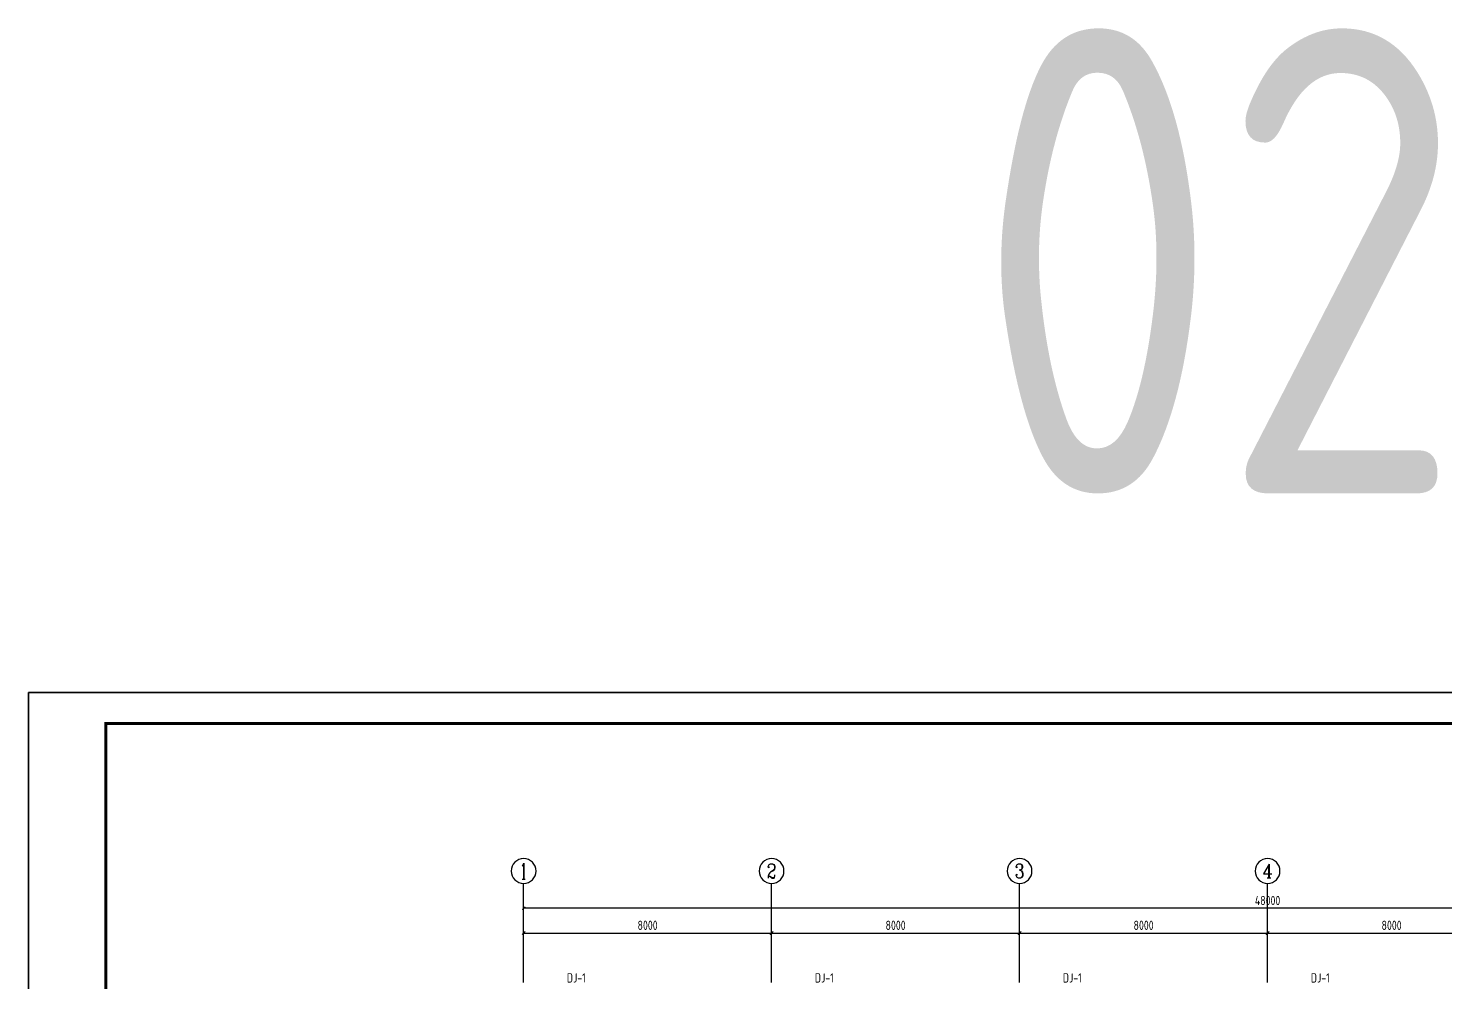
# Model space of a CAD drawing. Header units: millimetres. Extents: x 866561 to 876967, y 40200 to 44891.
# Drawn here: x 867507.5 to 867964.7, y 40701.8 to 41009.6 of the extents above; entities that cross this region are included whole.
import ezdxf
from ezdxf.enums import TextEntityAlignment as Align

# ---------------------------------------------------------------- set-up
doc = ezdxf.new("R2010")
doc.units = ezdxf.units.MM
doc.header["$LTSCALE"] = 1000
doc.header["$MEASUREMENT"] = 0
for name, color, linetype in [('AXIS', 3, 'Continuous'), ('AXIS_TEXT', 7, 'Continuous'), ('DIM', 7, 'Continuous'), ('柱集中标注', 2, 'Continuous'), ('梁集中标注', 2, 'Continuous')]:
    doc.layers.add(name, color=color, linetype=linetype)
doc.styles.add('_TCH_AXIS', font='COMPLEX', dxfattribs={"bigfont": 'GBCBIG'})
doc.styles.add('COMPLEX', font='COMPLEX')
doc.styles.add('GBHZ', font='gbenor.shx', dxfattribs={"width": 0.9, "bigfont": 'gbcbig.shx'})
doc.dimstyles.new('Y100', dxfattribs={"dimscale": 0, "dimtxt": 3, "dimasz": 0.01, "dimexe": 1.2, "dimexo": 2, "dimgap": 1, "dimtad": 1, "dimdec": 0, "dimlfac": 100, "dimzin": 0, "dimdsep": 46, "dimtxsty": 'GBHZ', "dimblk": 'DX', "dimcen": 0.09, "dimdle": 1, "dimclrd": 7, "dimclre": 7, "dimclrt": 7, "dimadec": 0, "dimazin": 0, "dimtfac": 1, "dimtdec": 0, "dimtix": 1, "dimtmove": 2, "dimatfit": 3, "dimldrblk": 'DX', "dimfxl": 0, "dimtolj": 1, "dimtzin": 0, "dimarcsym": 0})

# ---------------------------------------------------------------- blocks, each defined once
blk = doc.blocks.new('_AXISO')
blk.add_circle((0, 0), 0.5)
at = {"layer": 'AXIS_TEXT', "style": 'COMPLEX', "width": 1.041667}
blk.add_attdef('A', text='', height=0.56, dxfattribs=at).set_placement((-0.25, -0.28), (0.25, -0.28), align=Align.FIT)
blk = doc.blocks.new('DX')
at = {"color": 0, "linetype": 'ByBlock', "const_width": 40}
blk.add_lwpolyline([(-54, -51), (46, 49)], dxfattribs=at)
blk = doc.blocks.new('*D196')
at = {"layer": 'Defpoints', "color": 0, "transparency": 16777216}
for p in [(867747.25, 40717.75), (867667.25, 40701.75), (867747.25, 40701.75)]:
    blk.add_point(p, dxfattribs=at)
at = {"layer": 'dim', "color": 7, "lineweight": -2, "transparency": 16777216}
for p, q in [((867667.25, 40703.75), (867667.25, 40718.95)), ((867747.25, 40703.75), (867747.25, 40718.95)), ((867667.26, 40717.75), (867747.24, 40717.75))]:
    blk.add_line(p, q, dxfattribs=at)
at = {"layer": 'dim', "color": 7, "lineweight": -2, "transparency": 16777216, "xscale": 0.01, "yscale": 0.01, "zscale": 0.01, "rotation": 180}
blk.add_blockref('DX', (867667.25, 40717.75), dxfattribs=at)
at = {"layer": 'dim', "color": 7, "lineweight": -2, "transparency": 16777216, "xscale": 0.01, "yscale": 0.01, "zscale": 0.01}
blk.add_blockref('DX', (867747.25, 40717.75), dxfattribs=at)
at = {"layer": 'dim', "color": 7, "transparency": 16777216, "insert": (867707.25, 40720.25), "char_height": 3, "attachment_point": 5, "style": 'GBHZ'}
blk.add_mtext('\\A1;8000', dxfattribs=at)
blk = doc.blocks.new('*D190')
at = {"layer": 'Defpoints', "color": 0, "transparency": 16777216}
for p in [(867827.25, 40717.75), (867747.25, 40701.75), (867827.25, 40701.75)]:
    blk.add_point(p, dxfattribs=at)
at = {"layer": 'dim', "color": 7, "lineweight": -2, "transparency": 16777216}
for p, q in [((867747.25, 40703.75), (867747.25, 40718.95)), ((867827.25, 40703.75), (867827.25, 40718.95)), ((867747.26, 40717.75), (867827.24, 40717.75))]:
    blk.add_line(p, q, dxfattribs=at)
at = {"layer": 'dim', "color": 7, "lineweight": -2, "transparency": 16777216, "xscale": 0.01, "yscale": 0.01, "zscale": 0.01, "rotation": 180}
blk.add_blockref('DX', (867747.25, 40717.75), dxfattribs=at)
at = {"layer": 'dim', "color": 7, "lineweight": -2, "transparency": 16777216, "xscale": 0.01, "yscale": 0.01, "zscale": 0.01}
blk.add_blockref('DX', (867827.25, 40717.75), dxfattribs=at)
at = {"layer": 'dim', "color": 7, "transparency": 16777216, "insert": (867787.25, 40720.25), "char_height": 3, "attachment_point": 5, "style": 'GBHZ'}
blk.add_mtext('\\A1;8000', dxfattribs=at)
blk = doc.blocks.new('*D191')
at = {"layer": 'Defpoints', "color": 0, "transparency": 16777216}
for p in [(867907.25, 40717.75), (867827.25, 40701.75), (867907.25, 40701.75)]:
    blk.add_point(p, dxfattribs=at)
at = {"layer": 'dim', "color": 7, "lineweight": -2, "transparency": 16777216}
for p, q in [((867827.25, 40703.75), (867827.25, 40718.95)), ((867907.25, 40703.75), (867907.25, 40718.95)), ((867827.26, 40717.75), (867907.24, 40717.75))]:
    blk.add_line(p, q, dxfattribs=at)
at = {"layer": 'dim', "color": 7, "lineweight": -2, "transparency": 16777216, "xscale": 0.01, "yscale": 0.01, "zscale": 0.01, "rotation": 180}
blk.add_blockref('DX', (867827.25, 40717.75), dxfattribs=at)
at = {"layer": 'dim', "color": 7, "lineweight": -2, "transparency": 16777216, "xscale": 0.01, "yscale": 0.01, "zscale": 0.01}
blk.add_blockref('DX', (867907.25, 40717.75), dxfattribs=at)
at = {"layer": 'dim', "color": 7, "transparency": 16777216, "insert": (867867.25, 40720.25), "char_height": 3, "attachment_point": 5, "style": 'GBHZ'}
blk.add_mtext('\\A1;8000', dxfattribs=at)
blk = doc.blocks.new('*D192')
at = {"layer": 'Defpoints', "color": 0, "transparency": 16777216}
for p in [(867987.25, 40717.75), (867907.25, 40701.75), (867987.25, 40701.75)]:
    blk.add_point(p, dxfattribs=at)
at = {"layer": 'dim', "color": 7, "lineweight": -2, "transparency": 16777216}
for p, q in [((867907.25, 40703.75), (867907.25, 40718.95)), ((867987.25, 40703.75), (867987.25, 40718.95)), ((867907.26, 40717.75), (867987.24, 40717.75))]:
    blk.add_line(p, q, dxfattribs=at)
at = {"layer": 'dim', "color": 7, "lineweight": -2, "transparency": 16777216, "xscale": 0.01, "yscale": 0.01, "zscale": 0.01, "rotation": 180}
blk.add_blockref('DX', (867907.25, 40717.75), dxfattribs=at)
at = {"layer": 'dim', "color": 7, "lineweight": -2, "transparency": 16777216, "xscale": 0.01, "yscale": 0.01, "zscale": 0.01}
blk.add_blockref('DX', (867987.25, 40717.75), dxfattribs=at)
at = {"layer": 'dim', "color": 7, "transparency": 16777216, "insert": (867947.25, 40720.25), "char_height": 3, "attachment_point": 5, "style": 'GBHZ'}
blk.add_mtext('\\A1;8000', dxfattribs=at)
blk = doc.blocks.new('*D195')
at = {"layer": 'Defpoints', "color": 0, "transparency": 16777216}
for p in [(867667.25, 40725.75), (867667.25, 40701.75), (868147.25, 40701.75)]:
    blk.add_point(p, dxfattribs=at)
at = {"layer": 'dim', "color": 7, "lineweight": -2, "transparency": 16777216}
for p, q in [((867667.25, 40703.75), (867667.25, 40726.95)), ((868147.24, 40725.75), (867667.26, 40725.75)), ((868147.25, 40703.75), (868147.25, 40726.95))]:
    blk.add_line(p, q, dxfattribs=at)
at = {"layer": 'dim', "color": 7, "lineweight": -2, "transparency": 16777216, "xscale": 0.01, "yscale": 0.01, "zscale": 0.01, "rotation": 180}
blk.add_blockref('DX', (867667.25, 40725.75), dxfattribs=at)
at = {"layer": 'dim', "color": 7, "lineweight": -2, "transparency": 16777216, "xscale": 0.01, "yscale": 0.01, "zscale": 0.01}
blk.add_blockref('DX', (868147.25, 40725.75), dxfattribs=at)
at = {"layer": 'dim', "color": 7, "transparency": 16777216, "insert": (867907.25, 40728.25), "char_height": 3, "attachment_point": 5, "style": 'GBHZ'}
blk.add_mtext('\\A1;48000', dxfattribs=at)

msp = doc.modelspace()

# ---------------------------------------------------------------- linework, layer by layer
for p, q in [((867507.484, 40201.355), (867507.484, 40795.355)), ((867507.484, 40795.355), (867507.484, 40201.355))]:
    msp.add_line(p, q)
at = {"color": 0}
for p, q in [((868348.484, 40795.355), (867507.484, 40795.355)), ((867507.484, 40795.355), (868348.484, 40795.355))]:
    msp.add_line(p, q, dxfattribs=at)
at = {"color": 0, "const_width": 1}
msp.add_lwpolyline([(868338.484, 40211.355), (867532.484, 40211.355), (867532.484, 40785.355), (868338.484, 40785.355)], close=True, dxfattribs=at)
at = {"layer": 'AXIS', "color": 0}
for p, q in [((867667.246, 40701.753), (867667.246, 40733.753)), ((867747.246, 40701.753), (867747.246, 40733.753)), ((867827.246, 40701.753), (867827.246, 40733.753)), ((867907.246, 40701.753), (867907.246, 40733.753))]:
    msp.add_line(p, q, dxfattribs=at)

# ---------------------------------------------------------------- block references
ref = msp.add_blockref('_AXISO', (867667.246, 40737.753), dxfattribs=dict(at, xscale=-8, yscale=8, zscale=8, rotation=180))
ref.add_attrib('A', '1', dxfattribs={"layer": 'AXIS_TEXT', "color": 0, "height": 5.147, "style": '_TCH_AXIS'}).set_placement((867666.143, 40735.179), (867668.349, 40735.179), align=Align.FIT)
ref = msp.add_blockref('_AXISO', (867747.246, 40737.753), dxfattribs=dict(at, xscale=-8, yscale=8, zscale=8, rotation=180))
ref.add_attrib('A', '2', dxfattribs={"layer": 'AXIS_TEXT', "color": 0, "height": 4.659, "style": '_TCH_AXIS'}).set_placement((867745.693, 40735.423), (867748.799, 40735.423), align=Align.FIT)
ref = msp.add_blockref('_AXISO', (867827.246, 40737.753), dxfattribs=dict(at, xscale=-8, yscale=8, zscale=8, rotation=180))
ref.add_attrib('A', '3', dxfattribs={"layer": 'AXIS_TEXT', "color": 0, "height": 4.659, "style": '_TCH_AXIS'}).set_placement((867825.693, 40735.423), (867828.799, 40735.423), align=Align.FIT)
ref = msp.add_blockref('_AXISO', (867907.246, 40737.753), dxfattribs=dict(at, xscale=-8, yscale=8, zscale=8, rotation=180))
ref.add_attrib('A', '4', dxfattribs={"layer": 'AXIS_TEXT', "color": 0, "height": 4.454, "style": '_TCH_AXIS'}).set_placement((867905.549, 40735.526), (867908.943, 40735.526), align=Align.FIT)

# ---------------------------------------------------------------- texts
at = {"layer": '柱集中标注', "style": 'GBHZ', "width": 0.9}
for p in [(867681.197, 40701.799), (867761.197, 40701.799), (867841.197, 40701.799), (867921.197, 40701.799)]:
    msp.add_text('DJ-1', height=3, dxfattribs=at).set_placement(p)
at = {"layer": '梁集中标注', "style": 'GBHZ', "width": 0.9}
msp.add_text('02', height=150, dxfattribs=at).set_placement((867813.093, 40859.557))

# ---------------------------------------------------------------- dimensions: what is measured, and where the dimension line sits
at = {"layer": 'dim'}
for base, p1, p2, picture, middle in [((867667.246, 40725.753), (868147.246, 40701.753), (867667.246, 40701.753), '*D195', (867907.246, 40728.253)), ((867747.246, 40717.753), (867667.246, 40701.753), (867747.246, 40701.753), '*D196', (867707.246, 40720.253)), ((867827.246, 40717.753), (867747.246, 40701.753), (867827.246, 40701.753), '*D190', (867787.246, 40720.253)), ((867907.246, 40717.753), (867827.246, 40701.753), (867907.246, 40701.753), '*D191', (867867.246, 40720.253)), ((867987.246, 40717.753), (867907.246, 40701.753), (867987.246, 40701.753), '*D192', (867947.246, 40720.253))]:
    dim = msp.add_linear_dim(base=base, p1=p1, p2=p2, dimstyle='Y100', override={"dimscale": 1, "dimfxl": 2}, dxfattribs=at)
    dim.commit()
    dim.dimension.update_dxf_attribs({"geometry": picture, "text_midpoint": middle})

doc.saveas('drawing.dxf')
